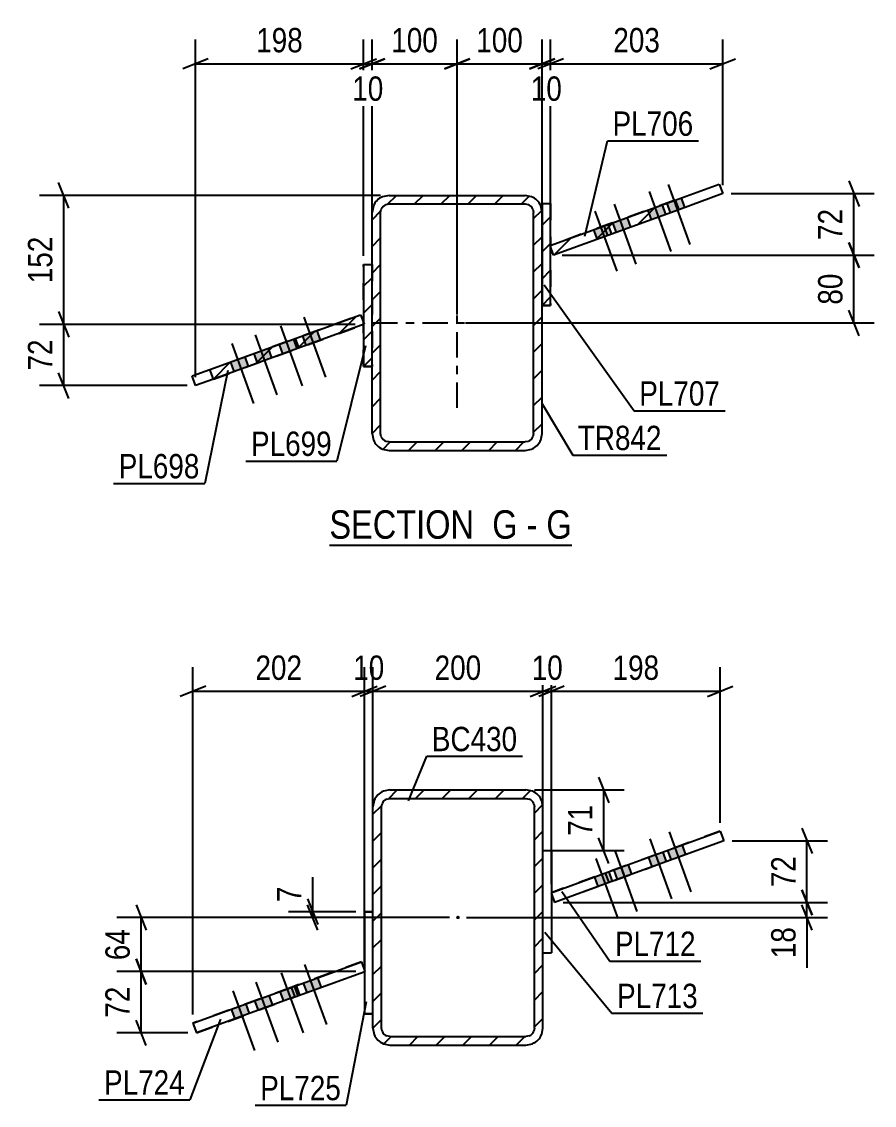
# Model space of a CAD drawing. Header units: millimetres. Extents: x 0 to 841, y 0 to 594.
# Drawn here: x 472.2 to 572.5, y 300.7 to 428.2 of the extents above; entities that cross this region are included whole.
import ezdxf

# ---------------------------------------------------------------- set-up
doc = ezdxf.new("R2010")
doc.units = ezdxf.units.MM
doc.linetypes.add('DXK_LINE_DOT2', pattern=[3.9198, 1.9599, -1.9599])
doc.linetypes.add('DXK_LINE_DOT3', pattern=[5.9187, 2.979, -0.9799, 0.9799, -0.9799])
doc.styles.add('Arial Narrow', font='ARIALN.TTF', dxfattribs={"height": 0.2})

# ---------------------------------------------------------------- blocks, each defined once
blk = doc.blocks.new('Unknown-761545952-22 - 2015')
at = {"color": 6, "linetype": 'Continuous'}
blk.add_line((508.42, 366.59), (536.92, 366.59), dxfattribs=at)
at = {"color": 0, "linetype": 'Continuous'}
for points in [[(526.53, 367.34), (526.53, 370.84), (508.42, 370.84), (508.42, 367.34)], [(530.56, 367.34), (530.56, 370.84), (527.58, 370.84), (527.58, 367.34)], [(532.89, 367.34), (532.89, 370.84), (531.61, 370.84), (531.61, 367.34)], [(536.92, 367.34), (536.92, 370.84), (533.94, 370.84), (533.94, 367.34)]]:
    blk.add_wipeout(points, dxfattribs=at)
at = {"color": 7, "linetype": 'Continuous', "style": 'Arial Narrow'}
for s, p in [('SECTION ', (508.42, 367.34)), ('G', (527.58, 367.34)), ('G', (533.94, 367.34)), ('-', (531.61, 367.34))]:
    blk.add_text(s, height=3.34, dxfattribs=at).set_placement(p)
blk = doc.blocks.new('Part-761545952-23372 - 23323')
at = {"color": 2, "linetype": 'Continuous'}
for p, q in [((533.54, 330.65), (534.54, 330.65)), ((534.54, 330.65), (534.54, 330.65)), ((534.54, 330.65), (534.54, 318.65)), ((533.54, 318.65), (534.54, 318.65)), ((534.54, 318.65), (534.54, 318.65))]:
    blk.add_line(p, q, dxfattribs=at)
at = {"color": 7, "linetype": 'DXK_LINE_DOT2'}
for p, q in [((533.54, 318.65), (533.54, 330.65)), ((533.54, 330.65), (534.54, 330.65)), ((533.54, 318.65), (534.54, 318.65))]:
    blk.add_line(p, q, dxfattribs=at)
blk = doc.blocks.new('Part-761545952-23376 - 23323')
at = {"color": 2, "linetype": 'Continuous'}
for p, q in [((512.54, 323.47), (513.54, 323.47)), ((512.54, 323.47), (512.54, 311.47)), ((512.54, 311.47), (513.54, 311.47))]:
    blk.add_line(p, q, dxfattribs=at)
at = {"color": 7, "linetype": 'DXK_LINE_DOT2'}
for p, q in [((513.54, 323.47), (512.54, 323.47)), ((513.54, 311.47), (513.54, 323.47)), ((513.54, 311.47), (512.54, 311.47))]:
    blk.add_line(p, q, dxfattribs=at)
blk = doc.blocks.new('Part-761545952-23402 - 23323')
at = {"color": 7, "linetype": 'DXK_LINE_DOT2'}
for p, q in [((554.39, 332.93), (534.49, 325.69)), ((554.8, 331.8), (534.9, 324.56)), ((541.32, 326.89), (540.91, 328.02)), ((534.49, 325.69), (534.9, 324.56))]:
    blk.add_line(p, q, dxfattribs=at)
at = {"color": 2, "linetype": 'Continuous'}
for p, q in [((542.74, 328.69), (554.39, 332.93)), ((554.39, 332.93), (554.8, 331.8)), ((554.8, 331.8), (543.15, 327.56)), ((534.49, 325.69), (542.74, 328.69)), ((542.74, 328.69), (543.15, 327.56)), ((543.15, 327.56), (534.9, 324.56)), ((534.49, 325.69), (534.49, 325.69)), ((534.49, 325.69), (534.9, 324.56)), ((534.9, 324.56), (534.9, 324.56))]:
    blk.add_line(p, q, dxfattribs=at)
blk = doc.blocks.new('Part-761545952-23338 - 23323')
at = {"linetype": 'Continuous'}
h = blk.add_hatch(dxfattribs=at)
h.set_pattern_fill('', scale=0.7, style=0, pattern_type=0)
h.set_pattern_definition([(45, (513.544, 309.7851), (-1.57154, 1.57154), [])])
h.paths.add_polyline_path([(513.54, 335.79), (513.54, 309.79), (513.7, 309.02), (514.13, 308.37), (514.78, 307.94), (515.54, 307.79), (531.54, 307.79), (532.31, 307.94), (532.96, 308.37), (533.39, 309.02), (533.54, 309.79), (533.54, 335.79), (533.39, 336.55), (532.96, 337.2), (532.31, 337.63), (531.54, 337.79), (515.54, 337.79), (514.78, 337.63), (514.13, 337.2), (513.7, 336.55)])
h.paths.add_polyline_path([(514.84, 336.49), (515.16, 336.71), (515.54, 336.79), (531.54, 336.79), (531.93, 336.71), (532.25, 336.49), (532.47, 336.17), (532.54, 335.79), (532.54, 309.79), (532.47, 309.4), (532.25, 309.08), (531.93, 308.86), (531.54, 308.79), (515.54, 308.79), (515.16, 308.86), (514.84, 309.08), (514.62, 309.4), (514.54, 309.79), (514.54, 335.79), (514.62, 336.17)])
blk.add_hatch(color=246, dxfattribs=at).paths.add_polyline_path([(523.54, 322.69, -1), (523.54, 322.89, -1)])
at = {"color": 2, "linetype": 'Continuous'}
for p, q in [((515.54, 337.79), (514.78, 337.63)), ((515.54, 337.79), (515.54, 337.79)), ((515.54, 337.79), (531.54, 337.79)), ((531.54, 337.79), (531.54, 337.79)), ((532.31, 337.63), (531.54, 337.79)), ((513.7, 336.55), (513.54, 335.79)), ((515.16, 336.71), (515.54, 336.79)), ((515.54, 336.79), (515.54, 336.79)), ((515.54, 336.79), (531.54, 336.79)), ((531.54, 336.79), (531.54, 336.79)), ((531.54, 336.79), (531.93, 336.71)), ((533.54, 335.79), (533.39, 336.55)), ((513.54, 335.79), (513.54, 335.79)), ((513.54, 309.79), (513.54, 335.79)), ((514.54, 335.79), (514.62, 336.17)), ((514.54, 335.79), (514.54, 335.79)), ((514.54, 309.79), (514.54, 335.79)), ((532.47, 336.17), (532.54, 335.79)), ((532.54, 335.79), (532.54, 335.79)), ((532.54, 309.79), (532.54, 335.79)), ((533.54, 335.79), (533.54, 335.79)), ((533.54, 309.79), (533.54, 335.79)), ((513.54, 309.79), (513.54, 309.79)), ((513.54, 309.79), (513.7, 309.02)), ((514.54, 309.79), (514.54, 309.79)), ((514.62, 309.4), (514.54, 309.79)), ((532.54, 309.79), (532.47, 309.4)), ((532.54, 309.79), (532.54, 309.79)), ((533.39, 309.02), (533.54, 309.79)), ((533.54, 309.79), (533.54, 309.79)), ((515.54, 308.79), (515.16, 308.86)), ((515.54, 308.79), (515.54, 308.79)), ((515.54, 308.79), (531.54, 308.79)), ((531.93, 308.86), (531.54, 308.79)), ((531.54, 308.79), (531.54, 308.79)), ((514.78, 307.94), (515.54, 307.79)), ((515.54, 307.79), (515.54, 307.79)), ((515.54, 307.79), (531.54, 307.79)), ((531.54, 307.79), (532.31, 307.94)), ((531.54, 307.79), (531.54, 307.79))]:
    blk.add_line(p, q, dxfattribs=at)
at = {"color": 7, "linetype": 'DXK_LINE_DOT3'}
blk.add_line((523.54, 322.79), (523.54, 322.79), dxfattribs=at)
at = {"color": 246, "linetype": 'DXK_LINE_DOT2'}
blk.add_line((523.54, 322.79), (523.54, 322.79), dxfattribs=at)
at = {"color": 246, "linetype": 'Continuous'}
blk.add_circle((523.54, 322.79), 0.1, dxfattribs=at)
at = {"color": 2, "linetype": 'Continuous'}
for centre, radius, start, end in [((515.54, 335.79), 2, 112.5, 157.5), ((515.54, 335.79), 1, 112.5, 157.5), ((531.54, 335.79), 1, 22.5, 67.5), ((531.54, 335.79), 2, 22.5, 67.5), ((515.54, 309.79), 2, 202.5, 247.5), ((515.54, 309.79), 1, 202.5, 247.5), ((531.54, 309.79), 1, 292.5, 337.5), ((531.54, 309.79), 2, 292.5, 337.5)]:
    blk.add_arc(centre, radius, start, end, dxfattribs=at)
blk = doc.blocks.new('Part-761545952-23404 - 23323')
at = {"color": 2, "linetype": 'Continuous'}
for p, q in [((503.94, 314.57), (512.18, 317.57)), ((512.18, 317.57), (512.18, 317.57)), ((512.18, 317.57), (512.59, 316.44)), ((504.35, 313.44), (512.59, 316.44)), ((512.59, 316.44), (512.59, 316.44)), ((492.37, 310.36), (503.94, 314.57)), ((503.94, 314.57), (504.35, 313.44)), ((504.35, 313.44), (492.78, 309.23)), ((492.37, 310.36), (492.78, 309.23))]:
    blk.add_line(p, q, dxfattribs=at)
at = {"color": 7, "linetype": 'DXK_LINE_DOT2'}
for p, q in [((512.18, 317.57), (503.94, 314.57)), ((512.18, 317.57), (512.59, 316.44)), ((504.35, 313.44), (512.59, 316.44)), ((503.94, 314.57), (492.37, 310.36)), ((504.95, 313.66), (504.53, 314.78)), ((492.78, 309.23), (504.35, 313.44))]:
    blk.add_line(p, q, dxfattribs=at)
blk = doc.blocks.new('Bolt-761545952-23414 - 23323')
at = {"linetype": 'Continuous'}
for points in [[(546.36, 328.73), (548.05, 329.34), (547.64, 330.47), (545.95, 329.85)], [(548.62, 329.55), (550.31, 330.17), (549.9, 331.3), (548.21, 330.68)], [(542.28, 327.24), (543.97, 327.86), (543.56, 328.99), (541.87, 328.37)], [(540.01, 326.42), (541.7, 327.03), (541.29, 328.16), (539.6, 327.55)]]:
    blk.add_hatch(color=1, dxfattribs=at).paths.add_polyline_path(points)
at = {"color": 1, "linetype": 'Continuous'}
for p, q in [((548.37, 332.87), (550.94, 325.82)), ((546.11, 332.04), (548.67, 324.99)), ((542.03, 330.56), (544.59, 323.51)), ((547.64, 330.47), (548.05, 329.34)), ((548.21, 330.68), (548.62, 329.55)), ((549.9, 331.3), (550.31, 330.17)), ((539.76, 329.73), (542.33, 322.68)), ((543.56, 328.99), (543.97, 327.86)), ((545.95, 329.85), (546.36, 328.73)), ((541.29, 328.16), (541.7, 327.03)), ((541.87, 328.37), (542.28, 327.24)), ((539.6, 327.55), (540.01, 326.42))]:
    blk.add_line(p, q, dxfattribs=at)
blk = doc.blocks.new('Bolt-761545952-23416 - 23323')
at = {"linetype": 'Continuous'}
for points in [[(505.75, 313.95), (507.44, 314.57), (507.03, 315.69), (505.34, 315.08)], [(500.03, 311.87), (501.72, 312.48), (501.31, 313.61), (499.62, 312.99)], [(503.01, 312.95), (504.7, 313.57), (504.29, 314.7), (502.6, 314.08)], [(497.29, 310.87), (498.98, 311.49), (498.57, 312.61), (496.88, 312)]]:
    blk.add_hatch(color=1, dxfattribs=at).paths.add_polyline_path(points)
at = {"color": 1, "linetype": 'Continuous'}
for p, q in [((502.76, 316.27), (505.33, 309.22)), ((505.5, 317.27), (508.07, 310.22)), ((499.78, 315.18), (502.34, 308.13)), ((505.34, 315.08), (505.75, 313.95)), ((507.03, 315.69), (507.44, 314.57)), ((497.04, 314.18), (499.6, 307.14)), ((501.31, 313.61), (501.72, 312.48)), ((502.6, 314.08), (503.01, 312.95)), ((504.29, 314.7), (504.7, 313.57)), ((498.57, 312.61), (498.98, 311.49)), ((499.62, 312.99), (500.03, 311.87)), ((496.88, 312), (497.29, 310.87))]:
    blk.add_line(p, q, dxfattribs=at)
blk = doc.blocks.new('Part-761545952-2070 - 2015')
at = {"linetype": 'Continuous'}
h = blk.add_hatch(dxfattribs=at)
h.set_pattern_fill('', scale=0.7, style=0, pattern_type=0)
h.set_pattern_definition([(45, (513.4376, 379.715), (-1.57154, 1.57154), [])])
h.paths.add_polyline_path([(513.44, 405.72), (513.44, 379.72), (513.59, 378.95), (514.02, 378.3), (514.67, 377.87), (515.44, 377.72), (531.44, 377.72), (532.2, 377.87), (532.85, 378.3), (533.29, 378.95), (533.44, 379.72), (533.44, 405.72), (533.29, 406.48), (532.85, 407.13), (532.2, 407.56), (531.44, 407.72), (515.44, 407.72), (514.67, 407.56), (514.02, 407.13), (513.59, 406.48)])
h.paths.add_polyline_path([(514.73, 406.42), (515.05, 406.64), (515.44, 406.72), (531.44, 406.72), (531.82, 406.64), (532.14, 406.42), (532.36, 406.1), (532.44, 405.72), (532.44, 379.72), (532.36, 379.33), (532.14, 379.01), (531.82, 378.79), (531.44, 378.72), (515.44, 378.72), (515.05, 378.79), (514.73, 379.01), (514.51, 379.33), (514.44, 379.72), (514.44, 405.72), (514.51, 406.1)])
at = {"color": 2, "linetype": 'Continuous'}
for p, q in [((515.44, 407.72), (514.67, 407.56)), ((515.05, 406.64), (515.44, 406.72)), ((515.44, 407.72), (531.44, 407.72)), ((515.44, 406.72), (531.44, 406.72)), ((532.2, 407.56), (531.44, 407.72)), ((531.44, 406.72), (531.82, 406.64)), ((513.59, 406.48), (513.44, 405.72)), ((513.44, 379.72), (513.44, 405.72)), ((514.44, 405.72), (514.51, 406.1)), ((514.44, 379.72), (514.44, 405.72)), ((532.36, 406.1), (532.44, 405.72)), ((532.44, 379.72), (532.44, 405.72)), ((533.44, 405.72), (533.29, 406.48)), ((533.44, 379.72), (533.44, 405.72)), ((513.44, 379.72), (513.59, 378.95)), ((514.51, 379.33), (514.44, 379.72)), ((515.44, 378.72), (515.05, 378.79)), ((515.44, 378.72), (531.44, 378.72)), ((531.82, 378.79), (531.44, 378.72)), ((532.44, 379.72), (532.36, 379.33)), ((533.29, 378.95), (533.44, 379.72)), ((514.67, 377.87), (515.44, 377.72)), ((515.44, 377.72), (531.44, 377.72)), ((531.44, 377.72), (532.2, 377.87))]:
    blk.add_line(p, q, dxfattribs=at)
at = {"color": 7, "linetype": 'DXK_LINE_DOT3'}
for p, q in [((523.44, 382.72), (523.44, 402.72)), ((513.44, 392.72), (533.44, 392.72))]:
    blk.add_line(p, q, dxfattribs=at)
at = {"color": 2, "linetype": 'Continuous'}
for centre, radius, start, end in [((515.44, 405.72), 2, 112.5, 157.5), ((515.44, 405.72), 1, 112.5, 157.5), ((531.44, 405.72), 1, 22.5, 67.5), ((531.44, 405.72), 2, 22.5, 67.5), ((515.44, 379.72), 2, 202.5, 247.5), ((515.44, 379.72), 1, 202.5, 247.5), ((531.44, 379.72), 1, 292.5, 337.5), ((531.44, 379.72), 2, 292.5, 337.5)]:
    blk.add_arc(centre, radius, start, end, dxfattribs=at)
blk = doc.blocks.new('Bolt-761545952-2145 - 2015')
at = {"linetype": 'Continuous'}
for points in [[(505.65, 390.07), (507.34, 390.69), (506.93, 391.82), (505.24, 391.2)], [(502.91, 389.08), (504.6, 389.69), (504.19, 390.82), (502.49, 390.2)], [(499.92, 387.99), (501.61, 388.61), (501.2, 389.73), (499.51, 389.12)], [(497.18, 386.99), (498.87, 387.61), (498.46, 388.74), (496.77, 388.12)]]:
    blk.add_hatch(color=1, dxfattribs=at).paths.add_polyline_path(points)
at = {"color": 1, "linetype": 'Continuous'}
for p, q in [((505.4, 393.39), (507.96, 386.34)), ((499.67, 391.31), (502.24, 384.26)), ((502.66, 392.39), (505.22, 385.34)), ((506.93, 391.82), (507.34, 390.69)), ((496.93, 390.31), (499.5, 383.26)), ((502.49, 390.2), (502.91, 389.08)), ((504.19, 390.82), (504.6, 389.69)), ((505.24, 391.2), (505.65, 390.07)), ((499.51, 389.12), (499.92, 387.99)), ((501.2, 389.73), (501.61, 388.61)), ((496.77, 388.12), (497.18, 386.99)), ((498.46, 388.74), (498.87, 387.61))]:
    blk.add_line(p, q, dxfattribs=at)
blk = doc.blocks.new('Part-761545952-2085 - 2015')
at = {"linetype": 'Continuous'}
h = blk.add_hatch(dxfattribs=at)
h.set_pattern_fill('', scale=0.7, style=0, pattern_type=0)
h.set_pattern_definition([(45, (534.7973, 400.6853), (-1.57154, 1.57154), [])])
h.paths.add_polyline_path([(534.39, 401.81), (534.8, 400.69), (549.51, 406.04), (549.1, 407.17)])
at = {"color": 2, "linetype": 'Continuous'}
for p, q in [((549.1, 407.17), (554.28, 409.05)), ((554.69, 407.93), (549.51, 406.04)), ((554.28, 409.05), (554.69, 407.93)), ((534.39, 401.81), (549.1, 407.17)), ((549.1, 407.17), (549.51, 406.04)), ((549.51, 406.04), (534.8, 400.69)), ((534.8, 400.69), (534.39, 401.81))]:
    blk.add_line(p, q, dxfattribs=at)
at = {"color": 7, "linetype": 'DXK_LINE_DOT2'}
for p, q in [((549.1, 407.17), (534.39, 401.81)), ((549.51, 406.04), (534.8, 400.69)), ((541.16, 403), (540.75, 404.13)), ((534.8, 400.69), (534.39, 401.81))]:
    blk.add_line(p, q, dxfattribs=at)
blk = doc.blocks.new('Part-761545952-2032 - 2015')
at = {"linetype": 'Continuous'}
h = blk.add_hatch(dxfattribs=at)
h.set_pattern_fill('', scale=0.7, style=0, pattern_type=0)
h.set_pattern_definition([(45, (533.4376, 394.7804), (-1.57154, 1.57154), [])])
h.paths.add_polyline_path([(533.44, 406.78), (533.44, 394.78), (534.44, 394.78), (534.44, 406.78)])
at = {"color": 7, "linetype": 'DXK_LINE_DOT2'}
for p, q in [((533.44, 394.78), (533.44, 406.78)), ((533.44, 406.78), (534.44, 406.78)), ((534.44, 406.78), (534.44, 394.78)), ((534.44, 394.78), (533.44, 394.78))]:
    blk.add_line(p, q, dxfattribs=at)
at = {"color": 2, "linetype": 'Continuous'}
for p, q in [((533.44, 406.78), (533.44, 394.78)), ((533.44, 406.78), (534.44, 406.78)), ((534.44, 394.78), (534.44, 406.78)), ((533.44, 394.78), (534.44, 394.78))]:
    blk.add_line(p, q, dxfattribs=at)
blk = doc.blocks.new('Part-761545952-2048 - 2015')
at = {"linetype": 'Continuous'}
h = blk.add_hatch(dxfattribs=at)
h.set_pattern_fill('', scale=0.7, style=0, pattern_type=0)
h.set_pattern_definition([(45, (512.4376, 387.5961), (-1.57154, 1.57154), [])])
h.paths.add_polyline_path([(512.44, 399.6), (512.44, 387.6), (513.44, 387.6), (513.44, 399.6)])
at = {"color": 7, "linetype": 'DXK_LINE_DOT2'}
for p, q in [((512.44, 387.6), (512.44, 399.6)), ((512.44, 399.6), (513.44, 399.6)), ((513.44, 399.6), (513.44, 387.6)), ((513.44, 387.6), (512.44, 387.6))]:
    blk.add_line(p, q, dxfattribs=at)
at = {"color": 2, "linetype": 'Continuous'}
for p, q in [((512.44, 399.6), (512.44, 387.6)), ((512.44, 399.6), (513.44, 399.6)), ((513.44, 387.6), (513.44, 399.6)), ((512.44, 387.6), (513.44, 387.6))]:
    blk.add_line(p, q, dxfattribs=at)
blk = doc.blocks.new('Part-761545952-2101 - 2015')
at = {"linetype": 'Continuous'}
h = blk.add_hatch(dxfattribs=at)
h.set_pattern_fill('', scale=0.7, style=0, pattern_type=0)
h.set_pattern_definition([(45, (494.782, 386.1195), (-1.57154, 1.57154), [])])
h.paths.add_polyline_path([(494.37, 387.25), (494.78, 386.12), (512.49, 392.56), (512.08, 393.69)])
at = {"color": 7, "linetype": 'DXK_LINE_DOT2'}
for p, q in [((494.37, 387.25), (512.08, 393.69)), ((512.08, 393.69), (512.49, 392.56)), ((494.78, 386.12), (512.49, 392.56)), ((504.84, 389.78), (504.43, 390.91))]:
    blk.add_line(p, q, dxfattribs=at)
at = {"color": 2, "linetype": 'Continuous'}
for p, q in [((494.37, 387.25), (512.08, 393.69)), ((512.08, 393.69), (512.49, 392.56)), ((512.49, 392.56), (494.78, 386.12)), ((492.26, 386.48), (494.37, 387.25)), ((492.67, 385.35), (492.26, 386.48)), ((494.78, 386.12), (494.37, 387.25)), ((494.78, 386.12), (492.67, 385.35))]:
    blk.add_line(p, q, dxfattribs=at)
blk = doc.blocks.new('Bolt-761545952-2143 - 2015')
at = {"linetype": 'Continuous'}
for points in [[(546.27, 404.86), (547.96, 405.48), (547.55, 406.6), (545.86, 405.99)], [(548.52, 405.68), (550.21, 406.29), (549.8, 407.42), (548.11, 406.81)], [(539.9, 402.54), (541.59, 403.16), (541.18, 404.29), (539.49, 403.67)], [(542.15, 403.36), (543.84, 403.98), (543.43, 405.1), (541.74, 404.49)]]:
    blk.add_hatch(color=1, dxfattribs=at).paths.add_polyline_path(points)
at = {"color": 1, "linetype": 'Continuous'}
for p, q in [((546.02, 408.18), (548.58, 401.13)), ((548.27, 408.99), (550.83, 401.95)), ((541.9, 406.68), (544.46, 399.63)), ((547.55, 406.6), (547.96, 405.48)), ((548.11, 406.81), (548.52, 405.68)), ((549.8, 407.42), (550.21, 406.29)), ((539.65, 405.86), (542.22, 398.81)), ((545.86, 405.99), (546.27, 404.86)), ((541.18, 404.29), (541.59, 403.16)), ((541.74, 404.49), (542.15, 403.36)), ((543.43, 405.1), (543.84, 403.98)), ((539.49, 403.67), (539.9, 402.54))]:
    blk.add_line(p, q, dxfattribs=at)
blk = doc.blocks.new('StraightDimension-761545952-23834 - 23323')
at = {"color": 7, "linetype": 'Continuous'}
for p, q in [((564, 326.06), (565.2, 323.06)), ((535.9, 324.56), (567, 324.56)), ((565.2, 321.29), (564, 324.29)), ((564.6, 322.79), (564.6, 324.56)), ((524.54, 322.79), (567, 322.79)), ((564.6, 322.79), (564.6, 316.88)), ((564.6, 322.79), (564.6, 316.88))]:
    blk.add_line(p, q, dxfattribs=at)
at = {"color": 0}
blk.add_wipeout([(563.85, 322.26), (559.65, 322.26), (559.65, 317.4), (563.85, 317.4)], dxfattribs=at)
at = {"color": 3, "style": 'Arial Narrow'}
blk.add_text('18', height=2.863, rotation=90.0002, dxfattribs=at).set_placement((563.25, 318))
blk = doc.blocks.new('StraightDimension-761545952-23729 - 23323')
at = {"color": 7, "linetype": 'Continuous'}
for p, q in [((512.54, 317.42), (512.54, 352.24)), ((513.54, 324.47), (513.54, 352.24)), ((511.04, 348.79), (514.04, 349.99)), ((515.04, 349.99), (512.04, 348.79)), ((512.54, 349.39), (513.54, 349.39))]:
    blk.add_line(p, q, dxfattribs=at)
at = {"color": 0}
blk.add_wipeout([(515.47, 350.14), (515.47, 354.34), (510.62, 354.34), (510.62, 350.14)], dxfattribs=at)
at = {"color": 3, "style": 'Arial Narrow'}
blk.add_text('10', height=2.863, dxfattribs=at).set_placement((511.22, 350.74))
blk = doc.blocks.new('StraightDimension-761545952-23728 - 23323')
at = {"color": 7, "linetype": 'Continuous'}
for p, q in [((513.54, 324.47), (513.54, 352.24)), ((533.54, 331.65), (533.54, 352.24)), ((515.04, 349.99), (512.04, 348.79)), ((513.54, 349.39), (533.54, 349.39)), ((532.04, 348.79), (535.04, 349.99))]:
    blk.add_line(p, q, dxfattribs=at)
at = {"color": 0}
blk.add_wipeout([(526.89, 350.14), (526.89, 354.34), (520.2, 354.34), (520.2, 350.14)], dxfattribs=at)
at = {"color": 3, "style": 'Arial Narrow'}
blk.add_text('200', height=2.863, dxfattribs=at).set_placement((520.8, 350.74))
blk = doc.blocks.new('StraightDimension-761545952-23623 - 23323')
at = {"color": 7, "linetype": 'Continuous'}
for p, q in [((540.09, 339.29), (541.29, 336.29)), ((532.54, 337.79), (543.09, 337.79)), ((540.69, 330.65), (540.69, 337.79)), ((541.29, 329.15), (540.09, 332.15)), ((534.54, 330.65), (543.09, 330.65))]:
    blk.add_line(p, q, dxfattribs=at)
at = {"color": 0}
blk.add_wipeout([(539.94, 336.65), (535.74, 336.65), (535.74, 331.79), (539.94, 331.79)], dxfattribs=at)
at = {"color": 3, "style": 'Arial Narrow'}
blk.add_text('71', height=2.863, rotation=90.0002, dxfattribs=at).set_placement((539.34, 332.39))
blk = doc.blocks.new('StraightDimension-761545952-23676 - 23323')
at = {"color": 7, "linetype": 'Continuous'}
for p, q in [((506.46, 323.47), (506.46, 327.55)), ((506.46, 323.47), (506.46, 327.55)), ((505.86, 324.97), (507.06, 321.97)), ((507.06, 321.28), (505.86, 324.28)), ((511.54, 323.47), (503.61, 323.47)), ((522.54, 322.78), (503.61, 322.78)), ((506.46, 322.78), (506.46, 323.47))]:
    blk.add_line(p, q, dxfattribs=at)
at = {"color": 0}
blk.add_wipeout([(505.71, 327.03), (501.51, 327.03), (501.51, 324), (505.71, 324)], dxfattribs=at)
at = {"color": 3, "style": 'Arial Narrow'}
blk.add_text('7', height=2.86, rotation=90.0002, dxfattribs=at).set_placement((505.11, 324.6))
blk = doc.blocks.new('StraightDimension-761545952-23726 - 23323')
at = {"color": 7, "linetype": 'Continuous'}
for p, q in [((534.54, 326.7), (534.54, 352.24)), ((554.39, 333.93), (554.39, 352.24)), ((536.04, 349.99), (533.04, 348.79)), ((534.54, 349.39), (554.39, 349.39)), ((552.89, 348.79), (555.89, 349.99))]:
    blk.add_line(p, q, dxfattribs=at)
at = {"color": 0}
blk.add_wipeout([(547.81, 350.14), (547.81, 354.34), (541.13, 354.34), (541.13, 350.14)], dxfattribs=at)
at = {"color": 3, "style": 'Arial Narrow'}
blk.add_text('198', height=2.863, dxfattribs=at).set_placement((541.73, 350.74))
blk = doc.blocks.new('StraightDimension-761545952-23727 - 23323')
at = {"color": 7, "linetype": 'Continuous'}
for p, q in [((533.54, 331.65), (533.54, 352.24)), ((534.54, 326.7), (534.54, 352.24)), ((532.04, 348.79), (535.04, 349.99)), ((536.04, 349.99), (533.04, 348.79)), ((533.54, 349.39), (534.54, 349.39))]:
    blk.add_line(p, q, dxfattribs=at)
at = {"color": 0}
blk.add_wipeout([(536.47, 350.14), (536.47, 354.34), (531.62, 354.34), (531.62, 350.14)], dxfattribs=at)
at = {"color": 3, "style": 'Arial Narrow'}
blk.add_text('10', height=2.863, dxfattribs=at).set_placement((532.22, 350.74))
blk = doc.blocks.new('StraightDimension-761545952-23730 - 23323')
at = {"color": 7, "linetype": 'Continuous'}
for p, q in [((492.37, 311.36), (492.37, 352.24)), ((512.54, 317.42), (512.54, 352.24)), ((493.87, 349.99), (490.87, 348.79)), ((492.37, 349.39), (512.54, 349.39)), ((511.04, 348.79), (514.04, 349.99))]:
    blk.add_line(p, q, dxfattribs=at)
at = {"color": 0}
blk.add_wipeout([(505.8, 350.14), (505.8, 354.34), (499.12, 354.34), (499.12, 350.14)], dxfattribs=at)
at = {"color": 3, "style": 'Arial Narrow'}
blk.add_text('202', height=2.863, dxfattribs=at).set_placement((499.72, 350.74))
blk = doc.blocks.new('StraightDimension-761545952-23833 - 23323')
at = {"color": 7, "linetype": 'Continuous'}
for p, q in [((564, 333.3), (565.2, 330.3)), ((555.8, 331.8), (567, 331.8)), ((564.6, 324.56), (564.6, 331.8)), ((565.2, 323.06), (564, 326.06)), ((535.9, 324.56), (567, 324.56))]:
    blk.add_line(p, q, dxfattribs=at)
at = {"color": 0}
blk.add_wipeout([(563.85, 330.61), (559.65, 330.61), (559.65, 325.75), (563.85, 325.75)], dxfattribs=at)
at = {"color": 3, "style": 'Arial Narrow'}
blk.add_text('72', height=2.863, rotation=90.0002, dxfattribs=at).set_placement((563.25, 326.35))
blk = doc.blocks.new('StraightDimension-761545952-23892 - 23323')
at = {"color": 7, "linetype": 'Continuous'}
for p, q in [((485.68, 324.28), (486.88, 321.28)), ((522.54, 322.78), (483.43, 322.78)), ((486.28, 316.42), (486.28, 322.78)), ((486.88, 314.92), (485.68, 317.92)), ((511.54, 316.42), (483.43, 316.42))]:
    blk.add_line(p, q, dxfattribs=at)
at = {"color": 0}
blk.add_wipeout([(485.53, 322.03), (481.33, 322.03), (481.33, 317.17), (485.53, 317.17)], dxfattribs=at)
at = {"color": 3, "style": 'Arial Narrow'}
blk.add_text('64', height=2.863, rotation=90.0002, dxfattribs=at).set_placement((484.93, 317.77))
blk = doc.blocks.new('StraightDimension-761545952-23893 - 23323')
at = {"color": 7, "linetype": 'Continuous'}
for p, q in [((485.68, 317.92), (486.88, 314.92)), ((511.54, 316.42), (483.43, 316.42)), ((486.28, 309.23), (486.28, 316.42)), ((486.88, 307.73), (485.68, 310.73)), ((491.78, 309.23), (483.43, 309.23))]:
    blk.add_line(p, q, dxfattribs=at)
at = {"color": 0}
blk.add_wipeout([(485.53, 315.25), (481.33, 315.25), (481.33, 310.4), (485.53, 310.4)], dxfattribs=at)
at = {"color": 3, "style": 'Arial Narrow'}
blk.add_text('72', height=2.863, rotation=90.0002, dxfattribs=at).set_placement((484.93, 311))
blk = doc.blocks.new('StraightDimension-761545952-7665 - 2015')
at = {"color": 7, "linetype": 'Continuous'}
for p, q in [((492.67, 386.35), (492.67, 426.05)), ((512.44, 400.6), (512.44, 426.05)), ((494.17, 423.8), (491.17, 422.6)), ((492.67, 423.2), (512.44, 423.2)), ((510.94, 422.6), (513.94, 423.8))]:
    blk.add_line(p, q, dxfattribs=at)
at = {"color": 0}
blk.add_wipeout([(505.9, 423.95), (505.9, 428.15), (499.21, 428.15), (499.21, 423.95)], dxfattribs=at)
at = {"color": 3, "style": 'Arial Narrow'}
blk.add_text('198', height=2.863, dxfattribs=at).set_placement((499.81, 424.55))
blk = doc.blocks.new('StraightDimension-761545952-7660 - 2015')
at = {"color": 7, "linetype": 'Continuous'}
for p, q in [((534.44, 395.78), (534.44, 426.05)), ((554.69, 408.93), (554.69, 426.05)), ((535.94, 423.8), (532.94, 422.6)), ((534.44, 423.2), (554.69, 423.2)), ((553.19, 422.6), (556.19, 423.8))]:
    blk.add_line(p, q, dxfattribs=at)
at = {"color": 0}
blk.add_wipeout([(547.91, 423.95), (547.91, 428.15), (541.22, 428.15), (541.22, 423.95)], dxfattribs=at)
at = {"color": 3, "style": 'Arial Narrow'}
blk.add_text('203', height=2.863, dxfattribs=at).set_placement((541.82, 424.55))
blk = doc.blocks.new('StraightDimension-761545952-7532 - 2015')
at = {"color": 7, "linetype": 'Continuous'}
for p, q in [((569.52, 409.43), (570.72, 406.43)), ((555.69, 407.93), (572.52, 407.93)), ((570.12, 400.69), (570.12, 407.93)), ((570.72, 399.19), (569.52, 402.19)), ((535.8, 400.69), (572.52, 400.69))]:
    blk.add_line(p, q, dxfattribs=at)
at = {"color": 0}
blk.add_wipeout([(569.37, 406.73), (565.17, 406.73), (565.17, 401.88), (569.37, 401.88)], dxfattribs=at)
at = {"color": 3, "style": 'Arial Narrow'}
blk.add_text('72', height=2.863, rotation=90.0002, dxfattribs=at).set_placement((568.77, 402.48))
blk = doc.blocks.new('StraightDimension-761545952-7661 - 2015')
at = {"color": 7, "linetype": 'Continuous'}
for p, q in [((533.44, 395.78), (533.44, 425.6)), ((534.44, 395.78), (534.44, 425.6)), ((531.94, 422.6), (534.94, 423.8)), ((535.94, 423.8), (532.94, 422.6)), ((533.44, 423.2), (534.44, 423.2))]:
    blk.add_line(p, q, dxfattribs=at)
at = {"color": 0}
blk.add_wipeout([(536.37, 418.25), (536.37, 422.45), (531.51, 422.45), (531.51, 418.25)], dxfattribs=at)
at = {"color": 3, "style": 'Arial Narrow'}
blk.add_text('10', height=2.863, dxfattribs=at).set_placement((532.11, 418.85))
blk = doc.blocks.new('StraightDimension-761545952-7533 - 2015')
at = {"color": 7, "linetype": 'Continuous'}
for p, q in [((569.52, 402.19), (570.72, 399.19)), ((535.8, 400.69), (572.52, 400.69)), ((570.12, 392.72), (570.12, 400.69)), ((570.72, 391.22), (569.52, 394.22)), ((524.44, 392.72), (572.52, 392.72))]:
    blk.add_line(p, q, dxfattribs=at)
at = {"color": 0}
blk.add_wipeout([(569.37, 399.13), (565.17, 399.13), (565.17, 394.27), (569.37, 394.27)], dxfattribs=at)
at = {"color": 3, "style": 'Arial Narrow'}
blk.add_text('80', height=2.863, rotation=90.0002, dxfattribs=at).set_placement((568.77, 394.87))
blk = doc.blocks.new('StraightDimension-761545952-7588 - 2015')
at = {"color": 7, "linetype": 'Continuous'}
for p, q in [((477.77, 406.22), (476.57, 409.22)), ((514.44, 407.72), (474.32, 407.72)), ((477.17, 392.55), (477.17, 407.72)), ((476.57, 394.05), (477.77, 391.05)), ((511.44, 392.55), (474.32, 392.55))]:
    blk.add_line(p, q, dxfattribs=at)
at = {"color": 0}
blk.add_wipeout([(476.42, 403.47), (472.22, 403.47), (472.22, 396.79), (476.42, 396.79)], dxfattribs=at)
at = {"color": 3, "style": 'Arial Narrow'}
blk.add_text('152', height=2.863, rotation=90.0002, dxfattribs=at).set_placement((475.82, 397.39))
blk = doc.blocks.new('StraightDimension-761545952-7589 - 2015')
at = {"color": 7, "linetype": 'Continuous'}
for p, q in [((476.57, 394.05), (477.77, 391.05)), ((511.44, 392.55), (474.32, 392.55)), ((477.17, 385.35), (477.17, 392.55)), ((477.77, 383.85), (476.57, 386.85)), ((491.67, 385.35), (474.32, 385.35))]:
    blk.add_line(p, q, dxfattribs=at)
at = {"color": 0}
blk.add_wipeout([(476.42, 391.38), (472.22, 391.38), (472.22, 386.52), (476.42, 386.52)], dxfattribs=at)
at = {"color": 3, "style": 'Arial Narrow'}
blk.add_text('72', height=2.863, rotation=90.0002, dxfattribs=at).set_placement((475.82, 387.12))
blk = doc.blocks.new('StraightDimension-761545952-7662 - 2015')
at = {"color": 7, "linetype": 'Continuous'}
for p, q in [((523.44, 393.72), (523.44, 426.05)), ((533.44, 395.78), (533.44, 426.05)), ((521.94, 422.6), (524.94, 423.8)), ((523.44, 423.2), (533.44, 423.2)), ((534.94, 423.8), (531.94, 422.6))]:
    blk.add_line(p, q, dxfattribs=at)
at = {"color": 0}
blk.add_wipeout([(531.78, 423.95), (531.78, 428.15), (525.1, 428.15), (525.1, 423.95)], dxfattribs=at)
at = {"color": 3, "style": 'Arial Narrow'}
blk.add_text('100', height=2.863, dxfattribs=at).set_placement((525.7, 424.55))
blk = doc.blocks.new('StraightDimension-761545952-7663 - 2015')
at = {"color": 7, "linetype": 'Continuous'}
for p, q in [((513.44, 400.6), (513.44, 426.05)), ((523.44, 393.72), (523.44, 426.05)), ((511.94, 422.6), (514.94, 423.8)), ((513.44, 423.2), (523.44, 423.2)), ((524.94, 423.8), (521.94, 422.6))]:
    blk.add_line(p, q, dxfattribs=at)
at = {"color": 0}
blk.add_wipeout([(521.78, 423.95), (521.78, 428.15), (515.1, 428.15), (515.1, 423.95)], dxfattribs=at)
at = {"color": 3, "style": 'Arial Narrow'}
blk.add_text('100', height=2.863, dxfattribs=at).set_placement((515.7, 424.55))
blk = doc.blocks.new('StraightDimension-761545952-7664 - 2015')
at = {"color": 7, "linetype": 'Continuous'}
for p, q in [((512.44, 400.6), (512.44, 425.6)), ((513.44, 400.6), (513.44, 425.6)), ((510.94, 422.6), (513.94, 423.8)), ((514.94, 423.8), (511.94, 422.6)), ((512.44, 423.2), (513.44, 423.2))]:
    blk.add_line(p, q, dxfattribs=at)
at = {"color": 0}
blk.add_wipeout([(515.37, 418.25), (515.37, 422.45), (510.51, 422.45), (510.51, 418.25)], dxfattribs=at)
at = {"color": 3, "style": 'Arial Narrow'}
blk.add_text('10', height=2.863, dxfattribs=at).set_placement((511.11, 418.85))
blk = doc.blocks.new('Mark-761545952-23594 - 23323')
at = {"color": 0}
blk.add_wipeout([(530.52, 342.35), (530.52, 345.35), (520.47, 345.35), (520.47, 342.35)], dxfattribs=at)
blk.add_wipeout([(530.52, 342.35), (530.52, 345.35), (520.47, 345.35), (520.47, 342.35)], dxfattribs=at)
at = {"color": 30, "linetype": 'Continuous'}
for p, q in [((517.72, 336.51), (519.87, 341.75)), ((519.87, 341.75), (531.12, 341.75))]:
    blk.add_line(p, q, dxfattribs=at)
at = {"color": 3, "style": 'Arial Narrow'}
blk.add_text('BC430', height=2.863, dxfattribs=at).set_placement((520.47, 342.35))
blk = doc.blocks.new('Mark-761545952-23597 - 23323')
at = {"color": 0}
blk.add_wipeout([(551.76, 312.13), (551.76, 315.13), (542.26, 315.13), (542.26, 312.13)], dxfattribs=at)
blk.add_wipeout([(551.76, 312.13), (551.76, 315.13), (542.26, 315.13), (542.26, 312.13)], dxfattribs=at)
at = {"color": 30, "linetype": 'Continuous'}
for p, q in [((533.77, 321.08), (541.66, 311.53)), ((541.66, 311.53), (552.36, 311.53))]:
    blk.add_line(p, q, dxfattribs=at)
at = {"color": 3, "style": 'Arial Narrow'}
blk.add_text('PL713', height=2.863, dxfattribs=at).set_placement((542.26, 312.13))
blk = doc.blocks.new('Mark-761545952-23600 - 23323')
at = {"color": 0}
blk.add_wipeout([(509.79, 301.3), (509.79, 304.3), (500.28, 304.3), (500.28, 301.3)], dxfattribs=at)
blk.add_wipeout([(509.79, 301.3), (509.79, 304.3), (500.28, 304.3), (500.28, 301.3)], dxfattribs=at)
at = {"color": 30, "linetype": 'Continuous'}
for p in [(512.73, 312.86), (499.68, 300.7)]:
    blk.add_line(p, (510.39, 300.7), dxfattribs=at)
at = {"color": 3, "style": 'Arial Narrow'}
blk.add_text('PL725', height=2.863, dxfattribs=at).set_placement((500.28, 301.3))
blk = doc.blocks.new('Mark-761545952-23603 - 23323')
at = {"color": 0}
blk.add_wipeout([(551.51, 318.27), (551.51, 321.27), (542.01, 321.27), (542.01, 318.27)], dxfattribs=at)
blk.add_wipeout([(551.51, 318.27), (551.51, 321.27), (542.01, 321.27), (542.01, 318.27)], dxfattribs=at)
at = {"color": 30, "linetype": 'Continuous'}
for p, q in [((535.78, 325.86), (541.41, 317.67)), ((541.41, 317.67), (552.11, 317.67))]:
    blk.add_line(p, q, dxfattribs=at)
at = {"color": 3, "style": 'Arial Narrow'}
blk.add_text('PL712', height=2.863, dxfattribs=at).set_placement((542.01, 318.27))
blk = doc.blocks.new('Mark-761545952-23606 - 23323')
at = {"color": 0}
blk.add_wipeout([(491.42, 301.95), (491.42, 304.95), (481.91, 304.95), (481.91, 301.95)], dxfattribs=at)
blk.add_wipeout([(491.42, 301.95), (491.42, 304.95), (481.91, 304.95), (481.91, 301.95)], dxfattribs=at)
at = {"color": 30, "linetype": 'Continuous'}
for p in [(495.61, 310.83), (481.31, 301.35)]:
    blk.add_line(p, (492.02, 301.35), dxfattribs=at)
at = {"color": 3, "style": 'Arial Narrow'}
blk.add_text('PL724', height=2.863, dxfattribs=at).set_placement((481.91, 301.95))
blk = doc.blocks.new('Mark-761545952-2081 - 2015')
at = {"color": 0}
blk.add_wipeout([(551.23, 414.73), (551.23, 417.73), (541.73, 417.73), (541.73, 414.73)], dxfattribs=at)
blk.add_wipeout([(551.23, 414.73), (551.23, 417.73), (541.73, 417.73), (541.73, 414.73)], dxfattribs=at)
at = {"color": 30, "linetype": 'Continuous'}
for p, q in [((538.45, 402.93), (541.13, 414.13)), ((541.13, 414.13), (551.83, 414.13))]:
    blk.add_line(p, q, dxfattribs=at)
at = {"color": 3, "style": 'Arial Narrow'}
blk.add_text('PL706', height=2.863, dxfattribs=at).set_placement((541.73, 414.73))
blk = doc.blocks.new('Mark-761545952-2044 - 2015')
at = {"color": 0}
blk.add_wipeout([(508.7, 377.08), (508.7, 380.08), (499.2, 380.08), (499.2, 377.08)], dxfattribs=at)
blk.add_wipeout([(508.7, 377.08), (508.7, 380.08), (499.2, 380.08), (499.2, 377.08)], dxfattribs=at)
at = {"color": 30, "linetype": 'Continuous'}
for p in [(512.67, 390.03), (498.6, 376.48)]:
    blk.add_line(p, (509.3, 376.48), dxfattribs=at)
at = {"color": 3, "style": 'Arial Narrow'}
blk.add_text('PL699', height=2.863, dxfattribs=at).set_placement((499.2, 377.08))
blk = doc.blocks.new('Mark-761545952-2028 - 2015')
at = {"color": 0}
blk.add_wipeout([(554.38, 383), (554.38, 386), (544.87, 386), (544.87, 383)], dxfattribs=at)
blk.add_wipeout([(554.38, 383), (554.38, 386), (544.87, 386), (544.87, 383)], dxfattribs=at)
at = {"color": 30, "linetype": 'Continuous'}
for p, q in [((533.67, 397.21), (544.27, 382.4)), ((544.27, 382.4), (554.98, 382.4))]:
    blk.add_line(p, q, dxfattribs=at)
at = {"color": 3, "style": 'Arial Narrow'}
blk.add_text('PL707', height=2.863, dxfattribs=at).set_placement((544.87, 383))
blk = doc.blocks.new('Mark-761545952-2066 - 2015')
at = {"color": 0}
blk.add_wipeout([(547.5, 377.76), (547.5, 380.76), (537.64, 380.76), (537.64, 377.76)], dxfattribs=at)
blk.add_wipeout([(547.5, 377.76), (547.5, 380.76), (537.64, 380.76), (537.64, 377.76)], dxfattribs=at)
at = {"color": 30, "linetype": 'Continuous'}
for p, q in [((533.44, 383.21), (537.04, 377.16)), ((537.04, 377.16), (548.1, 377.16))]:
    blk.add_line(p, q, dxfattribs=at)
at = {"color": 3, "style": 'Arial Narrow'}
blk.add_text('TR842', height=2.863, dxfattribs=at).set_placement((537.64, 377.76))
blk = doc.blocks.new('Mark-761545952-2097 - 2015')
at = {"color": 0}
blk.add_wipeout([(493.15, 374.44), (493.15, 377.44), (483.64, 377.44), (483.64, 374.44)], dxfattribs=at)
blk.add_wipeout([(493.15, 374.44), (493.15, 377.44), (483.64, 377.44), (483.64, 374.44)], dxfattribs=at)
at = {"color": 30, "linetype": 'Continuous'}
for p in [(496.49, 387.11), (483.04, 373.84)]:
    blk.add_line(p, (493.75, 373.84), dxfattribs=at)
at = {"color": 3, "style": 'Arial Narrow'}
blk.add_text('PL698', height=2.863, dxfattribs=at).set_placement((483.64, 374.44))

msp = doc.modelspace()

# ---------------------------------------------------------------- block references
for name in ['Part-761545952-2085 - 2015', 'Bolt-761545952-2143 - 2015', 'Part-761545952-2070 - 2015', 'Part-761545952-2032 - 2015', 'Part-761545952-2048 - 2015', 'Part-761545952-2101 - 2015', 'Bolt-761545952-2145 - 2015', 'Unknown-761545952-22 - 2015', 'Part-761545952-23338 - 23323', 'Part-761545952-23402 - 23323', 'Bolt-761545952-23414 - 23323', 'Part-761545952-23372 - 23323', 'Part-761545952-23376 - 23323', 'Part-761545952-23404 - 23323', 'Bolt-761545952-23416 - 23323']:
    msp.add_blockref(name, (0, 0))

# ---------------------------------------------------------------- next in the draw order: block references
for name in ['StraightDimension-761545952-7665 - 2015', 'StraightDimension-761545952-7660 - 2015', 'StraightDimension-761545952-23729 - 23323', 'StraightDimension-761545952-23834 - 23323']:
    msp.add_blockref(name, (0, 0))

# ---------------------------------------------------------------- next in the draw order: block references
for name in ['StraightDimension-761545952-7588 - 2015', 'StraightDimension-761545952-7532 - 2015', 'StraightDimension-761545952-23728 - 23323', 'Mark-761545952-23597 - 23323']:
    msp.add_blockref(name, (0, 0))

# ---------------------------------------------------------------- next in the draw order: block references
for name in ['StraightDimension-761545952-7661 - 2015', 'Mark-761545952-2081 - 2015', 'StraightDimension-761545952-7589 - 2015', 'StraightDimension-761545952-23623 - 23323', 'StraightDimension-761545952-23676 - 23323']:
    msp.add_blockref(name, (0, 0))

# ---------------------------------------------------------------- next in the draw order: block references
for name in ['StraightDimension-761545952-7533 - 2015', 'Mark-761545952-2044 - 2015', 'Mark-761545952-2097 - 2015', 'StraightDimension-761545952-23730 - 23323', 'StraightDimension-761545952-23726 - 23323']:
    msp.add_blockref(name, (0, 0))

# ---------------------------------------------------------------- next in the draw order: block references
for name in ['StraightDimension-761545952-7662 - 2015', 'StraightDimension-761545952-23727 - 23323', 'StraightDimension-761545952-23892 - 23323']:
    msp.add_blockref(name, (0, 0))

# ---------------------------------------------------------------- next in the draw order: block references
for name in ['StraightDimension-761545952-7663 - 2015', 'Mark-761545952-2028 - 2015', 'Mark-761545952-23594 - 23323', 'StraightDimension-761545952-23833 - 23323', 'StraightDimension-761545952-23893 - 23323']:
    msp.add_blockref(name, (0, 0))

# ---------------------------------------------------------------- next in the draw order: block references
for name in ['StraightDimension-761545952-7664 - 2015', 'Mark-761545952-2066 - 2015', 'Mark-761545952-23603 - 23323', 'Mark-761545952-23600 - 23323', 'Mark-761545952-23606 - 23323']:
    msp.add_blockref(name, (0, 0))

doc.saveas('drawing.dxf')
